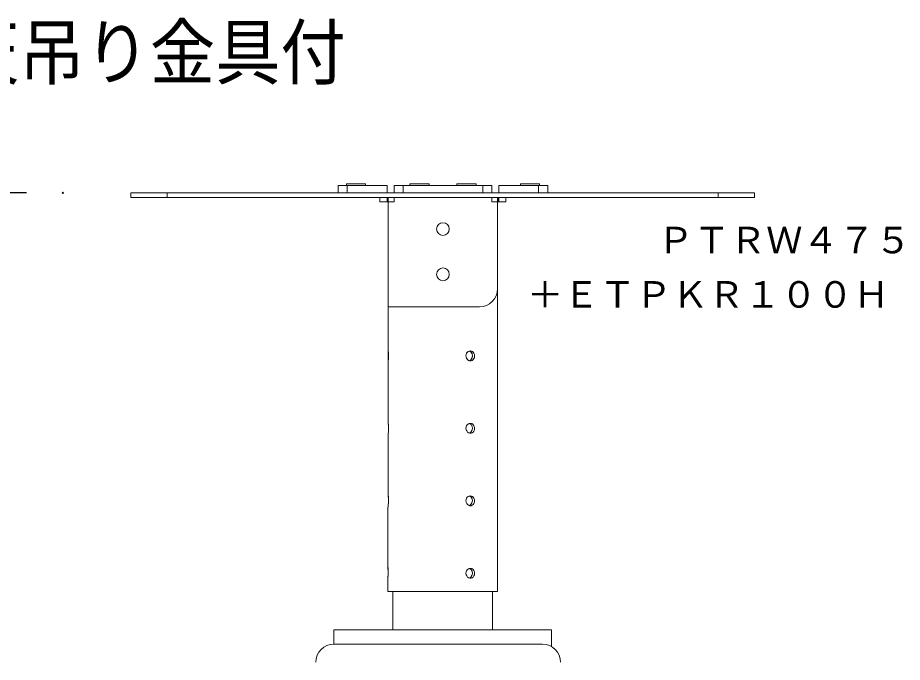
# Model space of a CAD drawing. Units: millimetres, scale not verified. Extents: x -62 to 63, y -56 to 57.
# Drawn here: x 11.22 to 60.01, y 21.18 to 56.76 of the extents above; entities that cross this region are included whole.
import ezdxf
from ezdxf.enums import TextEntityAlignment as Align

# ---------------------------------------------------------------- set-up
doc = ezdxf.new("R2010")
doc.units = ezdxf.units.MM
doc.header["$LTSCALE"] = 0.125
doc.header["$PDMODE"] = 32
doc.header["$PDSIZE"] = 0.0625
for name, color, linetype in [('0-0_0', 7, 'Continuous'), ('0-2_TOUROKU', 7, 'Continuous'), ('0-3_DEFPOINTS', 7, 'Continuous'), ('0-4_MOJI1', 7, 'Continuous'), ('0-6_SUNPO', 7, 'Continuous')]:
    doc.layers.add(name, color=color, linetype=linetype)
doc.layers.add('0-5_GAIKEI', color=7, linetype='Continuous', lineweight=18)
doc.styles.add('ＭＳ ゴシック', font='')
doc.styles.get('ＭＳ ゴシック').set_extended_font_data('MS Gothic')

# ---------------------------------------------------------------- blocks, each defined once
blk = doc.blocks.new('_OPEN30')
at = {"layer": '0-0_0'}
blk.add_line((0, 0), (-1, 0), dxfattribs=at)
blk.add_lwpolyline([(-1, 0.26795), (0, 0), (-1, -0.26795)], dxfattribs=at)
blk = doc.blocks.new('D5')
at = {"layer": '0-3_DEFPOINTS'}
for p in [(11.945, 52.3608), (3.945, 12.2075), (11.945, 12.2075)]:
    blk.add_point(p, dxfattribs=at)
at = {"layer": '0-6_SUNPO'}
for p, q in [((9.945, 52.3608), (1.945, 52.3608)), ((3.945, 50.3608), (3.945, 14.2075)), ((9.945, 12.2075), (1.945, 12.2075))]:
    blk.add_line(p, q, dxfattribs=at)
at = {"layer": '0-6_SUNPO', "xscale": 2, "yscale": 2}
for p, rotation in [((3.945, 52.3608), 90), ((3.945, 12.2075), 270)]:
    blk.add_blockref('_OPEN30', p, dxfattribs=dict(at, rotation=rotation))
at = {"layer": '0-6_SUNPO', "style": 'ＭＳ ゴシック'}
blk.add_text('402.5～482.5', height=1.833, rotation=90, dxfattribs=at).set_placement((3.445, 24.7841), align=Align.BOTTOM_LEFT)

msp = doc.modelspace()

# ---------------------------------------------------------------- linework, layer by layer
at = {"layer": '0-5_GAIKEI', "color": 1}
for p, q in [((28.8997, 47.0972), (28.8997, 47.4972)), ((28.8997, 47.4972), (29.3997, 47.4972)), ((30.4047, 47.5972), (29.3447, 47.5972)), ((29.3447, 47.4972), (29.3447, 47.5972)), ((31.5997, 47.4972), (29.3997, 47.4972)), ((29.3997, 47.4972), (29.3997, 47.0972)), ((30.4047, 47.4972), (30.4047, 47.5972)), ((31.5997, 47.0972), (31.5997, 47.4972)), ((31.9747, 47.4972), (32.4747, 47.4972)), ((31.9747, 47.0972), (31.9747, 47.4972)), ((36.8747, 47.4972), (32.4747, 47.4972)), ((32.4747, 47.4972), (32.4747, 47.0972)), ((33.3747, 47.5972), (32.8447, 47.5972)), ((32.8447, 47.5972), (32.8447, 47.4972)), ((33.9047, 47.5972), (33.3747, 47.5972)), ((33.9047, 47.4972), (33.9047, 47.5972)), ((35.9747, 47.5972), (35.4447, 47.5972)), ((35.4447, 47.5972), (35.4447, 47.4972)), ((36.5047, 47.5972), (35.9747, 47.5972)), ((36.5047, 47.4972), (36.5047, 47.5972)), ((36.8747, 47.4972), (37.3747, 47.4972)), ((36.8747, 47.0972), (36.8747, 47.4972)), ((37.3747, 47.4972), (37.3747, 47.0972)), ((37.7497, 47.4972), (37.7497, 47.0972)), ((39.9497, 47.4972), (37.7497, 47.4972)), ((40.0047, 47.5972), (38.9447, 47.5972)), ((38.9447, 47.5972), (38.9447, 47.4972)), ((39.9497, 47.4972), (40.4497, 47.4972)), ((39.9497, 47.0972), (39.9497, 47.4972)), ((40.0047, 47.4972), (40.0047, 47.5972)), ((40.4497, 47.4972), (40.4497, 47.0972)), ((17.4561, 46.8472), (17.4561, 47.0972)), ((17.4561, 47.0972), (19.4561, 47.0972)), ((19.4561, 46.8472), (17.4561, 46.8472)), ((49.8561, 47.0972), (19.4561, 47.0972)), ((19.4561, 47.0972), (19.4561, 46.8472)), ((19.4561, 46.8472), (49.8561, 46.8472)), ((31.1997, 46.5972), (31.1997, 46.8472)), ((31.5997, 46.5972), (31.5997, 46.8472)), ((31.6497, 46.8472), (31.6497, 46.5972)), ((31.6497, 46.8472), (31.6497, 38.4471)), ((31.9747, 46.8472), (31.9747, 46.5972)), ((37.3747, 46.5972), (37.3747, 46.8472)), ((37.6811, 46.8472), (37.6811, 25.0972)), ((37.6997, 46.8472), (37.6997, 46.5972)), ((37.7497, 46.8472), (37.7497, 46.5972)), ((38.1497, 46.8472), (38.1497, 46.5972)), ((49.8561, 47.0972), (51.8561, 47.0972)), ((49.8561, 46.8472), (49.8561, 47.0972)), ((51.8561, 46.8472), (49.8561, 46.8472)), ((51.8561, 47.0972), (51.8561, 46.8472)), ((31.9747, 46.5972), (31.1997, 46.5972)), ((38.1497, 46.5972), (37.3747, 46.5972)), ((31.6311, 40.7971), (36.6811, 40.7971)), ((31.6497, 37.7472), (31.6497, 38.4471)), ((31.6497, 37.7472), (31.6497, 34.4471)), ((31.6497, 33.7472), (31.6497, 30.4471)), ((31.6311, 29.7472), (31.6311, 26.4471)), ((31.6311, 25.7472), (31.6311, 25.0972)), ((31.6311, 25.0972), (37.6811, 25.0972)), ((31.9061, 25.0972), (31.9061, 22.9824)), ((37.4061, 22.9824), (37.4061, 25.0972)), ((28.6561, 22.9824), (28.6561, 22.1824)), ((40.6561, 22.9824), (28.6561, 22.9824)), ((40.6561, 22.0484), (40.6561, 22.9824)), ((28.6561, 22.1824), (40.1561, 22.1824))]:
    msp.add_line(p, q, dxfattribs=at)
for points in [[(32.8447, 47.5971), (32.8447, 47.5971), (32.8447, 47.5971)], [(31.6497, 38.4471), (31.6569, 38.4209), (31.6604, 38.322), (31.661, 38.1794), (31.6594, 38.0218), (31.6565, 37.878), (31.653, 37.7769), (31.6497, 37.7472)], [(31.6497, 38.4471), (31.6505, 38.4438), (31.652, 38.4323), (31.6542, 38.4135), (31.6567, 38.3879), (31.6594, 38.3563), (31.6622, 38.3194), (31.6648, 38.2778), (31.667, 38.2322), (31.6688, 38.1833), (31.6698, 38.1317), (31.67, 38.0782), (31.6692, 38.0248), (31.6675, 37.9739), (31.6653, 37.9261), (31.6626, 37.8824), (31.6597, 37.8434), (31.6568, 37.81), (31.6542, 37.7829), (31.652, 37.7628), (31.6504, 37.7507), (31.6497, 37.7472)], [(31.67, 38.0971), (31.6669, 38.2297), (31.6599, 38.3414), (31.6529, 38.4184), (31.6498, 38.4471)], [(31.67, 38.0972), (31.6669, 38.2297), (31.6598, 38.3414), (31.6529, 38.4184), (31.6498, 38.4471)], [(31.6498, 37.7472), (31.6526, 37.7749), (31.6596, 37.8505), (31.6668, 37.9619), (31.67, 38.0972)], [(31.6498, 37.7472), (31.6525, 37.7749), (31.6596, 37.8505), (31.6668, 37.9619), (31.67, 38.0971)], [(36.1294, 38.364), (36.0542, 38.3266), (35.9931, 38.2627)], [(36.1294, 38.364), (36.1916, 38.334), (36.2419, 38.2859), (36.2783, 38.2238)], [(36.1294, 37.8303), (36.2157, 37.8846), (36.2744, 37.9775), (36.3001, 38.0905), (36.288, 38.205), (36.2327, 38.3024), (36.1294, 38.364)], [(36.3036, 38.0971), (36.2929, 38.0135), (36.2621, 37.9383)], [(35.9569, 38.0063), (35.9997, 37.9225), (36.064, 37.8608), (36.1426, 37.827)], [(31.6497, 34.4471), (31.6516, 34.4424), (31.654, 34.4248), (31.6569, 34.396), (31.6599, 34.3574), (31.6629, 34.3107), (31.6655, 34.2574), (31.6677, 34.1991), (31.669, 34.1372), (31.6694, 34.0735), (31.6686, 34.0094), (31.6663, 33.9465), (31.6628, 33.8856), (31.659, 33.8343), (31.6554, 33.7937), (31.6525, 33.765), (31.6505, 33.7494), (31.65, 33.7479), (31.6514, 33.7617), (31.6544, 33.7904), (31.6583, 33.8333), (31.6624, 33.888), (31.6662, 33.9518), (31.669, 34.0224), (31.67, 34.0971), (31.6669, 34.2297), (31.6599, 34.3414), (31.6529, 34.4184), (31.6498, 34.4471)], [(36.1294, 33.8303), (36.2157, 33.8846), (36.2744, 33.9775), (36.3001, 34.0905), (36.288, 34.205), (36.2327, 34.3024), (36.1294, 34.364)], [(31.6497, 30.4471), (31.6602, 30.4167), (31.6653, 30.3175), (31.6661, 30.1769), (31.6637, 30.0221), (31.6595, 29.8807), (31.6544, 29.7799), (31.6497, 29.7472)], [(31.67, 30.0971), (31.6669, 30.2297), (31.6599, 30.3414), (31.653, 30.4184), (31.6498, 30.4471)], [(36.1294, 29.8303), (36.2157, 29.8845), (36.2744, 29.9775), (36.3001, 30.0905), (36.288, 30.205), (36.2327, 30.3024), (36.1294, 30.364)], [(31.6498, 29.7471), (31.653, 29.775), (31.6599, 29.8505), (31.6669, 29.9618), (31.67, 30.0971)], [(31.6311, 26.4471), (31.6433, 26.4124), (31.6485, 26.3128), (31.6484, 26.174), (31.6448, 26.0222), (31.6396, 25.8831), (31.6344, 25.7828), (31.6311, 25.7472)], [(31.6514, 26.0971), (31.6482, 26.2297), (31.6413, 26.3414), (31.6343, 26.4184), (31.6311, 26.4471)], [(36.1294, 25.8303), (36.2157, 25.8845), (36.2744, 25.9775), (36.3001, 26.0905), (36.288, 26.205), (36.2327, 26.3024), (36.1294, 26.364)], [(31.6311, 25.7471), (31.6342, 25.775), (31.6412, 25.8505), (31.6482, 25.9618), (31.6514, 26.0971)]]:
    msp.add_lwpolyline(points, dxfattribs=at)
for points in [[(35.9428, 38.0971), (35.9522, 38.1751), (35.9782, 38.2407), (36.0175, 38.2932), (36.0667, 38.3321), (36.1226, 38.3566), (36.1818, 38.3662), (36.241, 38.3602), (36.2969, 38.338), (36.3462, 38.299), (36.3855, 38.2424), (36.4116, 38.1678), (36.4189, 38.0899), (36.4082, 38.0152), (36.3814, 37.9476), (36.3406, 37.8909), (36.2879, 37.849), (36.2253, 37.8257), (36.1522, 37.825), (36.0852, 37.8484), (36.0277, 37.8917), (35.9826, 37.9504), (35.9533, 38.0204)], [(35.9428, 34.0971), (35.9522, 34.1751), (35.9782, 34.2407), (36.0175, 34.2932), (36.0667, 34.3321), (36.1226, 34.3566), (36.1818, 34.3662), (36.241, 34.3602), (36.2969, 34.338), (36.3462, 34.299), (36.3855, 34.2424), (36.4116, 34.1678), (36.4189, 34.0899), (36.4082, 34.0152), (36.3814, 33.9476), (36.3406, 33.8909), (36.2879, 33.849), (36.2253, 33.8257), (36.1522, 33.825), (36.0852, 33.8484), (36.0277, 33.8917), (35.9826, 33.9504), (35.9533, 34.0204)], [(35.9428, 30.0971), (35.9522, 30.1751), (35.9782, 30.2407), (36.0175, 30.2932), (36.0667, 30.3321), (36.1226, 30.3566), (36.1818, 30.3662), (36.241, 30.3602), (36.2969, 30.338), (36.3462, 30.299), (36.3855, 30.2424), (36.4116, 30.1678), (36.4189, 30.0899), (36.4082, 30.0152), (36.3814, 29.9476), (36.3406, 29.8909), (36.2879, 29.849), (36.2253, 29.8257), (36.1522, 29.825), (36.0852, 29.8484), (36.0277, 29.8917), (35.9826, 29.9504), (35.9533, 30.0204)], [(35.9428, 26.0971), (35.9522, 26.1751), (35.9782, 26.2407), (36.0175, 26.2932), (36.0667, 26.3321), (36.1226, 26.3566), (36.1818, 26.3662), (36.241, 26.3602), (36.2969, 26.338), (36.3462, 26.299), (36.3855, 26.2424), (36.4116, 26.1678), (36.4189, 26.0899), (36.4082, 26.0152), (36.3814, 25.9476), (36.3406, 25.8909), (36.2879, 25.849), (36.2253, 25.8257), (36.1522, 25.825), (36.0852, 25.8484), (36.0277, 25.8917), (35.9826, 25.9504), (35.9533, 26.0204)]]:
    msp.add_lwpolyline(points, close=True, dxfattribs=at)
for centre in [(34.6747, 45.0972), (34.6747, 42.5972)]:
    msp.add_circle(centre, 0.35, dxfattribs=at)
for centre, start, end in [((36.6811, 41.7971), 270, 0), ((28.6561, 21.1824), 89.99998, 179.99996), ((40.1561, 21.1824), 0, 90)]:
    msp.add_arc(centre, 1, start, end, dxfattribs=at)

# ---------------------------------------------------------------- block references
at = {"layer": '0-6_SUNPO'}
msp.add_blockref('D5', (1.7607, -5.2637), dxfattribs=at)

# ---------------------------------------------------------------- texts
at = {"layer": '0-2_TOUROKU', "style": 'ＭＳ ゴシック'}
for s, p in [('ＰＴＲＷ４７５', (46.5019, 43.3165)), ('＋ＥＴＰＫＲ１００Ｈ', (39.3019, 40.3165))]:
    msp.add_text(s, height=1.466, dxfattribs=at).set_placement(p, align=Align.BOTTOM_LEFT)
at = {"layer": '0-4_MOJI1', "style": 'ＭＳ ゴシック', "width": 0.9}
msp.add_text('ＤＬＰ方式プロジェクター天吊り金具付', height=2.933, dxfattribs=at).set_placement((-35.498, 52.5109), align=Align.BOTTOM_LEFT)

doc.saveas('drawing.dxf')
